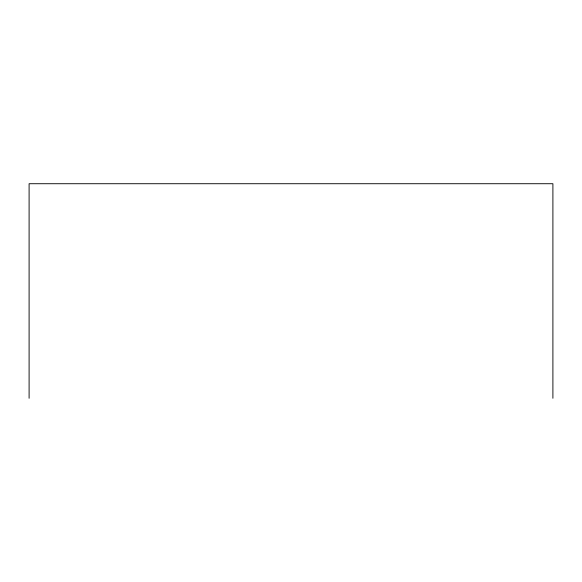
<?xml version="1.0" encoding="UTF-8"?>
<svg xmlns="http://www.w3.org/2000/svg" width="582" height="582" viewBox="0 0 582 582"><rect width="100%" height="100%" fill="white"/><g stroke="black" fill="none" stroke-linecap="round" stroke-linejoin="round"><path stroke-width="0.87" d="M552.9 398.277L552.9 183.723L29.1 183.723L29.1 398.277"/></g></svg>
